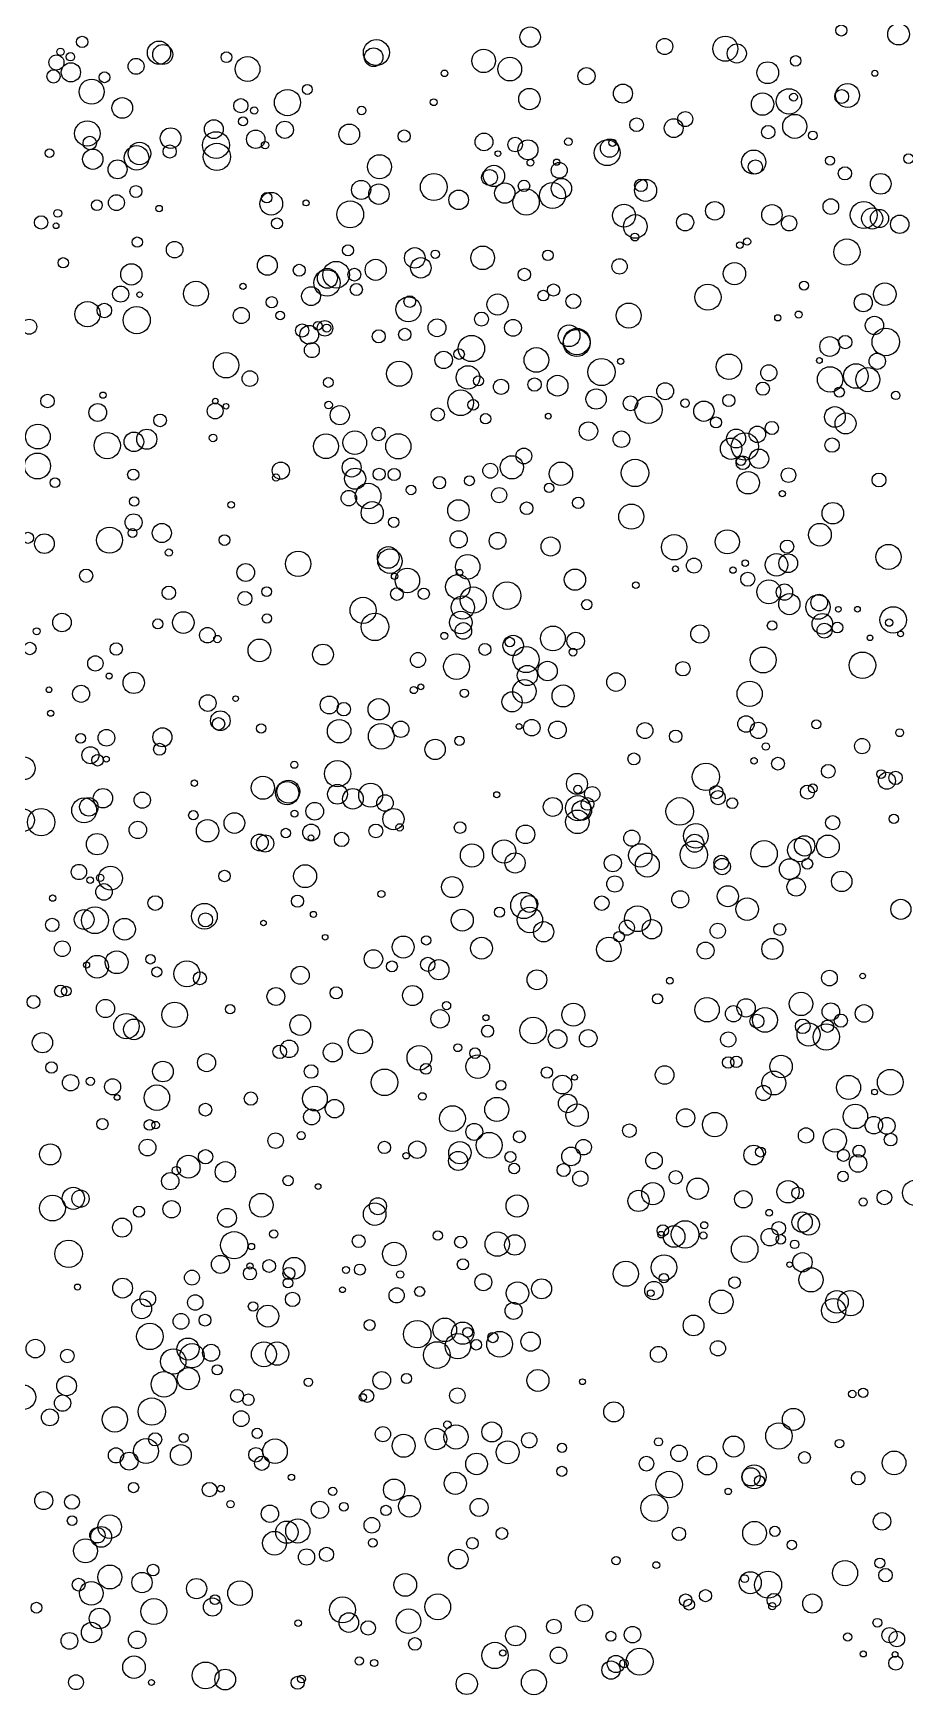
# Model space of a CAD drawing. Extents: x -296 to 296, y -196 to 196.
# Drawn here: x -59.8 to -12.3, y -195.5 to -105 of the extents above; entities that cross this region are included whole.
import ezdxf

# ---------------------------------------------------------------- set-up
doc = ezdxf.new("R2010")
doc.units = 0

msp = doc.modelspace()

# ---------------------------------------------------------------- linework, layer by layer
at = {"layer": 'VIA'}
for centre, radius in [((-32.7314, -105.196), 0.5551), ((-15.7893, -104.8377), 0.3014), ((-12.6771, -105.0389), 0.5882), ((-58.2952, -106.0018), 0.1997), ((-57.118, -105.462), 0.3065), ((-52.9353, -106.0461), 0.6324), ((-52.7319, -106.1459), 0.5446), ((-41.102, -106.0424), 0.7071), ((-41.2523, -106.2957), 0.5082), ((-35.2635, -106.4924), 0.6389), ((-25.4067, -105.7077), 0.4405), ((-22.1069, -105.8309), 0.684), ((-21.4812, -106.0886), 0.5213), ((-58.5195, -106.5791), 0.4118), ((-57.7316, -107.1167), 0.5229), ((-57.7553, -106.2701), 0.2276), ((-54.183, -106.7895), 0.4346), ((-49.262, -106.2931), 0.2949), ((-48.1143, -106.9363), 0.6731), ((-33.8391, -106.9416), 0.6437), ((-19.7977, -107.1356), 0.5923), ((-18.2755, -106.4933), 0.2852), ((-58.6783, -107.3383), 0.36), ((-56.6038, -108.1721), 0.6824), ((-55.9031, -107.3862), 0.2938), ((-37.3919, -107.1694), 0.1795), ((-29.6646, -107.3268), 0.4646), ((-13.9675, -107.1668), 0.1644), ((-54.9366, -109.0561), 0.5607), ((-48.4823, -108.9356), 0.3864), ((-45.9423, -108.7626), 0.7145), ((-44.8593, -108.0494), 0.2697), ((-37.9818, -108.7463), 0.1844), ((-32.7718, -108.5741), 0.5835), ((-27.6791, -108.2765), 0.5171), ((-20.0784, -108.8442), 0.6092), ((-18.6428, -108.6973), 0.6904), ((-18.3936, -108.4667), 0.2132), ((-15.7724, -108.4337), 0.3782), ((-15.4504, -108.379), 0.6502), ((-47.7499, -109.1951), 0.1981), ((-41.9046, -109.1996), 0.2338), ((-24.2902, -109.663), 0.4092), ((-18.3289, -110.0579), 0.6535), ((-56.8378, -110.4448), 0.6913), ((-52.3033, -110.7006), 0.562), ((-49.8302, -111.0806), 0.7317), ((-49.9528, -110.2112), 0.5124), ((-48.3592, -109.7899), 0.2429), ((-47.6701, -110.7595), 0.502), ((-46.0878, -110.2447), 0.4667), ((-42.5783, -110.4919), 0.5611), ((-39.5909, -110.5886), 0.3318), ((-26.9412, -109.9696), 0.3717), ((-24.9177, -110.1551), 0.5124), ((-19.7696, -110.3704), 0.3628), ((-17.3402, -110.5508), 0.2359), ((-58.8931, -111.5175), 0.2358), ((-56.7045, -110.968), 0.367), ((-54.1592, -111.7738), 0.6661), ((-53.9953, -111.5388), 0.6168), ((-52.3544, -111.4315), 0.3591), ((-49.7859, -111.7198), 0.7374), ((-47.1603, -111.0815), 0.2027), ((-35.2434, -110.9075), 0.4831), ((-33.5462, -111.0482), 0.3992), ((-32.8502, -111.3373), 0.5449), ((-30.6508, -110.8964), 0.2046), ((-28.5405, -111.4959), 0.7011), ((-28.4117, -111.2452), 0.4977), ((-28.2459, -110.9499), 0.1974), ((-56.5395, -111.8472), 0.5536), ((-55.1896, -112.4005), 0.5149), ((-40.9313, -112.258), 0.6555), ((-34.7027, -112.7599), 0.5816), ((-34.4871, -111.544), 0.1552), ((-32.7152, -112.0353), 0.1869), ((-31.1476, -112.4568), 0.432), ((-31.2833, -112.0088), 0.1702), ((-20.5607, -112.007), 0.6591), ((-20.4692, -112.2706), 0.3873), ((-16.4073, -111.925), 0.243), ((-12.1321, -111.8181), 0.2649), ((-41.9315, -113.5206), 0.5209), ((-37.9751, -113.363), 0.7313), ((-34.9472, -112.84), 0.4312), ((-33.0677, -113.303), 0.3117), ((-31.0287, -113.4466), 0.5533), ((-26.4467, -113.5467), 0.601), ((-26.7015, -113.2683), 0.342), ((-15.5958, -112.6196), 0.36), ((-13.6484, -113.1893), 0.5628), ((-55.2528, -114.2123), 0.4331), ((-54.1946, -113.6072), 0.3253), ((-46.8248, -114.2734), 0.6189), ((-47.0709, -113.9439), 0.2848), ((-40.9632, -113.7511), 0.558), ((-36.6226, -114.0608), 0.5333), ((-34.1121, -113.6916), 0.554), ((-32.9524, -114.1784), 0.7178), ((-31.5175, -113.8267), 0.7071), ((-16.3638, -114.4283), 0.425), ((-58.4463, -114.7957), 0.2161), ((-56.318, -114.3536), 0.2929), ((-52.9275, -114.5355), 0.1727), ((-44.9294, -114.2248), 0.1656), ((-42.5281, -114.8534), 0.7325), ((-27.6212, -114.9208), 0.6244), ((-27.0058, -115.5096), 0.6424), ((-24.2933, -115.2853), 0.4635), ((-22.679, -114.6567), 0.5044), ((-19.5672, -114.873), 0.554), ((-14.5695, -114.8869), 0.7335), ((-14.1126, -115.0755), 0.5756), ((-13.7139, -115.0763), 0.4948), ((-12.6129, -115.3904), 0.4985), ((-59.3516, -115.292), 0.3636), ((-58.5384, -115.4717), 0.1575), ((-46.5162, -115.3448), 0.3005), ((-18.6347, -115.3378), 0.4171), ((-54.116, -116.361), 0.2789), ((-52.0855, -116.7755), 0.4502), ((-42.6457, -116.8118), 0.2977), ((-39.0131, -117.2238), 0.5592), ((-35.3177, -117.2183), 0.6438), ((-27.0308, -116.0874), 0.2142), ((-21.3131, -116.5323), 0.1825), ((-20.9225, -116.3343), 0.1967), ((-15.4863, -116.9038), 0.7114), ((-58.1451, -117.4871), 0.2806), ((-54.441, -118.1202), 0.5795), ((-47.0354, -117.6275), 0.5405), ((-45.2994, -117.8984), 0.3261), ((-43.292, -118.1408), 0.7288), ((-41.1405, -117.8707), 0.5742), ((-38.6809, -117.7626), 0.5572), ((-37.8962, -117.0263), 0.2289), ((-31.7677, -117.0808), 0.2846), ((-27.8634, -117.6841), 0.4176), ((-21.6101, -118.0781), 0.6068), ((-50.9279, -119.1715), 0.6785), ((-43.7899, -118.5869), 0.7203), ((-43.7679, -118.3344), 0.5425), ((-42.3021, -118.1338), 0.3509), ((-33.0461, -118.1278), 0.3397), ((-17.8212, -118.7307), 0.2405), ((-55.0224, -119.1913), 0.4374), ((-53.991, -119.2241), 0.1524), ((-48.3594, -118.7701), 0.1674), ((-46.7985, -119.6372), 0.3086), ((-44.6594, -119.3037), 0.5139), ((-42.1918, -118.9397), 0.3299), ((-39.356, -120.0246), 0.6795), ((-39.286, -119.6012), 0.3159), ((-34.5064, -119.7619), 0.5743), ((-32.0136, -119.2749), 0.2905), ((-31.456, -118.9713), 0.3336), ((-30.3785, -119.5832), 0.4033), ((-23.0524, -119.3602), 0.711), ((-14.5963, -119.6626), 0.4925), ((-13.4214, -119.198), 0.6131), ((-56.829, -120.2834), 0.6848), ((-55.9115, -120.0854), 0.3949), ((-54.1479, -120.6127), 0.739), ((-48.4585, -120.3615), 0.4396), ((-46.3437, -120.3558), 0.2365), ((-35.3782, -120.554), 0.3816), ((-27.3624, -120.3609), 0.6789), ((-19.2496, -120.4858), 0.1687), ((-18.1191, -120.3065), 0.1903), ((-60.0043, -120.9694), 0.4095), ((-45.1445, -121.1775), 0.3616), ((-44.7601, -121.41), 0.5091), ((-44.2964, -120.9181), 0.2377), ((-43.9019, -121.0544), 0.4218), ((-43.802, -121.0471), 0.2203), ((-40.975, -121.4934), 0.3555), ((-39.5549, -121.3884), 0.3358), ((-37.7993, -121.0272), 0.4855), ((-33.6629, -121.0322), 0.4568), ((-30.6146, -121.4613), 0.5912), ((-30.1924, -121.854), 0.7337), ((-30.1901, -121.7788), 0.7199), ((-13.9867, -120.9018), 0.4984), ((-13.3737, -121.8008), 0.7476), ((-44.6152, -122.2467), 0.4051), ((-35.9261, -122.1556), 0.7167), ((-32.3926, -122.7797), 0.6715), ((-16.4215, -122.0463), 0.5398), ((-15.5811, -121.8079), 0.3655), ((-49.2827, -123.0666), 0.6921), ((-39.8632, -123.5302), 0.6838), ((-37.4405, -122.777), 0.4742), ((-36.5978, -122.4633), 0.2861), ((-28.8459, -123.4372), 0.741), ((-27.8028, -122.8589), 0.1697), ((-21.9094, -123.1472), 0.6917), ((-19.741, -123.4798), 0.4391), ((-16.9863, -122.8105), 0.1556), ((-14.9975, -123.6549), 0.6687), ((-13.8333, -122.8469), 0.4435), ((-47.9881, -123.7966), 0.4258), ((-43.7227, -124.0057), 0.2657), ((-36.1174, -123.7334), 0.6409), ((-35.5464, -123.9179), 0.2705), ((-34.3177, -124.2462), 0.4136), ((-32.4911, -124.1211), 0.3636), ((-31.2399, -124.1819), 0.5661), ((-16.4058, -123.8384), 0.6914), ((-14.3485, -123.8498), 0.6572), ((-59.0047, -125.019), 0.3672), ((-55.9902, -124.6976), 0.1698), ((-36.516, -125.1118), 0.7004), ((-29.1406, -124.9077), 0.5515), ((-27.2683, -125.1418), 0.4015), ((-26.2822, -125.49), 0.7431), ((-25.3825, -124.4847), 0.4594), ((-21.9165, -124.9871), 0.3292), ((-20.0668, -124.3445), 0.3584), ((-15.9003, -124.5308), 0.2743), ((-12.83, -124.7072), 0.231), ((-56.2686, -125.6414), 0.4836), ((-52.8787, -126.0733), 0.3435), ((-49.8795, -125.5589), 0.4278), ((-49.8701, -125.023), 0.1552), ((-49.2877, -125.301), 0.1506), ((-43.7038, -125.2377), 0.2059), ((-43.0943, -125.7873), 0.5225), ((-37.7604, -125.7498), 0.3632), ((-35.8359, -125.2229), 0.2906), ((-35.1544, -125.9785), 0.2819), ((-31.7468, -125.8385), 0.1569), ((-24.2991, -125.1358), 0.2306), ((-23.273, -125.569), 0.5534), ((-16.1416, -125.8848), 0.5633), ((-15.5616, -126.2381), 0.5725), ((-59.5273, -126.9524), 0.6745), ((-53.601, -127.0968), 0.5472), ((-42.2792, -127.286), 0.6441), ((-40.9829, -126.8115), 0.3655), ((-29.5578, -126.6532), 0.5041), ((-27.7631, -127.0967), 0.4498), ((-22.6156, -126.1827), 0.3016), ((-21.5177, -127.0569), 0.5166), ((-20.3644, -126.8298), 0.4522), ((-19.5705, -126.4821), 0.358), ((-55.7547, -127.4421), 0.7156), ((-54.3031, -127.2383), 0.5348), ((-49.989, -127.0266), 0.2088), ((-43.8444, -127.4789), 0.6746), ((-39.9072, -127.4835), 0.6862), ((-21.7913, -127.6153), 0.5854), ((-21.0399, -127.4927), 0.7411), ((-16.2958, -127.418), 0.3906), ((-59.5484, -128.5541), 0.7055), ((-46.3062, -128.8066), 0.4667), ((-42.4492, -128.6413), 0.516), ((-34.9003, -128.8106), 0.4066), ((-33.727, -128.6261), 0.6329), ((-33.0743, -128.0109), 0.4299), ((-31.0536, -128.9763), 0.6366), ((-27.0225, -128.9344), 0.7453), ((-21.1527, -128.3762), 0.372), ((-21.2562, -128.269), 0.2583), ((-20.2704, -128.1625), 0.5279), ((-58.6011, -129.4619), 0.267), ((-54.3371, -129.0265), 0.3058), ((-46.5669, -129.1786), 0.1956), ((-42.2544, -129.2469), 0.5752), ((-40.951, -129.0014), 0.3271), ((-40.1326, -129.0155), 0.3307), ((-37.6687, -129.4615), 0.3382), ((-36.0352, -129.3602), 0.2672), ((-20.866, -129.4652), 0.614), ((-18.6675, -129.0544), 0.3992), ((-13.7416, -129.3171), 0.3759), ((-54.2828, -130.494), 0.2549), ((-42.6004, -130.304), 0.4214), ((-41.5502, -130.1896), 0.6979), ((-39.2117, -129.8565), 0.2628), ((-34.4217, -130.1409), 0.4124), ((-31.6968, -129.7452), 0.2563), ((-30.1131, -130.5645), 0.3115), ((-19.0048, -130.0605), 0.1703), ((-54.3177, -131.6227), 0.462), ((-49.0124, -130.6692), 0.1804), ((-41.3291, -131.0969), 0.6038), ((-36.6333, -130.9731), 0.5845), ((-32.9274, -130.8563), 0.343), ((-27.2243, -131.313), 0.6849), ((-16.2539, -131.1258), 0.585), ((-55.6293, -132.5939), 0.7118), ((-54.3783, -132.1998), 0.2423), ((-52.7836, -132.2033), 0.5192), ((-40.1562, -131.617), 0.2822), ((-36.6252, -132.5512), 0.4683), ((-21.998, -132.683), 0.6555), ((-16.9594, -132.2971), 0.6187), ((-60.0682, -132.4661), 0.3044), ((-59.1738, -132.7857), 0.5352), ((-49.3708, -132.5874), 0.2932), ((-40.4575, -133.5331), 0.5887), ((-34.5059, -132.6299), 0.4549), ((-31.6177, -132.9387), 0.5191), ((-24.8907, -132.9795), 0.6909), ((-18.7452, -132.9469), 0.3592), ((-13.2233, -133.5059), 0.6832), ((-52.3965, -133.27), 0.1969), ((-48.2151, -134.3539), 0.4831), ((-45.3597, -133.8822), 0.6899), ((-40.3642, -133.7365), 0.6658), ((-36.1303, -134.0444), 0.6668), ((-23.818, -133.9767), 0.4057), ((-21.023, -133.8472), 0.1754), ((-19.317, -133.9369), 0.6164), ((-18.6806, -133.8485), 0.5102), ((-56.8996, -134.5294), 0.3612), ((-40.112, -134.56), 0.1735), ((-39.4142, -134.7888), 0.6681), ((-36.6624, -135.1344), 0.668), ((-36.5743, -134.359), 0.1741), ((-30.2923, -134.7444), 0.5787), ((-24.8203, -134.1551), 0.1607), ((-21.6897, -134.2242), 0.1718), ((-20.8862, -134.7199), 0.3837), ((-19.7399, -135.4082), 0.6502), ((-52.4002, -135.4592), 0.3671), ((-48.2589, -135.7686), 0.3827), ((-47.0726, -135.3975), 0.269), ((-41.8283, -136.4155), 0.7093), ((-39.9853, -135.5288), 0.3452), ((-38.5251, -135.5088), 0.3067), ((-36.3981, -136.2562), 0.6331), ((-35.8303, -135.8565), 0.7128), ((-33.9859, -135.6142), 0.7497), ((-26.9766, -135.0455), 0.1777), ((-18.8859, -135.4229), 0.4452), ((-18.6213, -136.075), 0.5756), ((-17.06, -136.2374), 0.6646), ((-16.9955, -135.9946), 0.4542), ((-58.2172, -137.0755), 0.5057), ((-51.6102, -137.081), 0.5884), ((-47.0608, -136.8553), 0.2507), ((-41.1798, -137.3151), 0.75), ((-36.509, -137.0794), 0.613), ((-29.6509, -136.1046), 0.2782), ((-16.8247, -137.1479), 0.5597), ((-15.953, -136.3559), 0.1524), ((-14.9134, -136.3527), 0.1551), ((-12.9664, -136.9374), 0.7207), ((-59.592, -137.5547), 0.1882), ((-52.9938, -137.1565), 0.2741), ((-50.3001, -137.7691), 0.4231), ((-36.3665, -137.5366), 0.4508), ((-31.4949, -137.9459), 0.6745), ((-23.4919, -137.7045), 0.4945), ((-19.5618, -137.2453), 0.2582), ((-16.7082, -137.5233), 0.4054), ((-16.0051, -137.3518), 0.2923), ((-13.1845, -137.0842), 0.1995), ((-59.9698, -138.4907), 0.3408), ((-55.2645, -138.5207), 0.3382), ((-49.7583, -137.9772), 0.2), ((-47.4706, -138.5949), 0.6165), ((-44.0103, -138.8232), 0.5675), ((-37.4072, -137.8048), 0.191), ((-35.1943, -138.5416), 0.3267), ((-33.6569, -138.3272), 0.5552), ((-33.8434, -138.1403), 0.2557), ((-32.9545, -139.0952), 0.7116), ((-30.2534, -138.0878), 0.4777), ((-20.0469, -139.1191), 0.706), ((-14.2283, -137.9124), 0.151), ((-12.5627, -137.6972), 0.1563), ((-56.3995, -139.3052), 0.4162), ((-38.8362, -139.1202), 0.4099), ((-36.7399, -139.4816), 0.6999), ((-31.7848, -139.7207), 0.5294), ((-30.4002, -138.6905), 0.2115), ((-24.4118, -139.5919), 0.3943), ((-14.6448, -139.408), 0.7235), ((-55.6518, -139.9926), 0.1634), ((-54.3105, -140.3621), 0.5824), ((-33.0436, -140.8253), 0.6378), ((-32.8816, -139.9607), 0.5503), ((-28.0583, -140.321), 0.5051), ((-58.9216, -140.7403), 0.1539), ((-57.1769, -140.9601), 0.4645), ((-50.2792, -141.4646), 0.4524), ((-48.7623, -141.2227), 0.153), ((-43.6681, -141.5695), 0.4877), ((-39.0649, -140.7575), 0.1937), ((-38.6821, -140.5804), 0.1575), ((-36.3148, -140.9284), 0.2272), ((-33.7163, -141.3979), 0.5501), ((-30.9367, -141.0754), 0.6016), ((-20.7802, -140.9585), 0.688), ((-58.833, -142.0187), 0.1654), ((-49.5969, -142.4249), 0.5355), ((-42.8777, -141.797), 0.3675), ((-40.9769, -141.8027), 0.5784), ((-55.7985, -143.3539), 0.4547), ((-52.7505, -143.3282), 0.5172), ((-49.6946, -142.5919), 0.3407), ((-47.3743, -142.8457), 0.2533), ((-43.1284, -142.9973), 0.6397), ((-40.8373, -143.2747), 0.6996), ((-39.7788, -142.8894), 0.4464), ((-33.3377, -142.7355), 0.1575), ((-32.6421, -142.8047), 0.4486), ((-31.2431, -142.9222), 0.4811), ((-26.4812, -142.9652), 0.4351), ((-24.8105, -143.274), 0.3393), ((-20.9806, -142.6023), 0.45), ((-20.308, -142.9542), 0.4444), ((-17.1507, -142.6201), 0.2501), ((-12.6154, -143.0808), 0.2126), ((-57.1949, -143.381), 0.2629), ((-56.6681, -144.3056), 0.4656), ((-52.906, -143.982), 0.326), ((-37.9046, -143.9878), 0.5521), ((-36.5801, -143.5197), 0.2518), ((-19.9007, -143.8285), 0.1953), ((-14.6599, -143.8075), 0.4135), ((-60.2928, -145.017), 0.616), ((-56.2778, -144.5773), 0.3145), ((-55.8061, -144.5192), 0.1656), ((-45.5701, -144.8222), 0.1945), ((-43.2143, -145.3116), 0.7159), ((-27.0844, -144.5087), 0.3254), ((-23.1629, -145.4797), 0.7429), ((-20.5444, -144.6124), 0.1777), ((-19.239, -144.7614), 0.3506), ((-51.0122, -145.8276), 0.1745), ((-47.2819, -146.0726), 0.6307), ((-45.893, -146.2863), 0.6267), ((-30.1807, -145.8646), 0.5727), ((-16.5037, -145.179), 0.3751), ((-13.6176, -145.3282), 0.2358), ((-13.3086, -145.6949), 0.4652), ((-12.8409, -145.5373), 0.3637), ((-55.9858, -146.6452), 0.5275), ((-53.846, -146.7514), 0.442), ((-45.9597, -146.3694), 0.6335), ((-43.2205, -146.4317), 0.5386), ((-42.3808, -146.6781), 0.5618), ((-41.4136, -146.484), 0.6525), ((-40.6293, -146.9071), 0.4483), ((-34.5493, -146.4578), 0.1632), ((-30.1291, -147.1876), 0.681), ((-30.133, -146.1636), 0.2218), ((-29.3509, -146.427), 0.414), ((-22.5978, -146.3146), 0.3605), ((-22.5004, -146.6175), 0.3901), ((-17.6352, -146.3129), 0.3858), ((-17.344, -146.1071), 0.2388), ((-60.3233, -147.8443), 0.609), ((-59.3513, -147.9544), 0.7441), ((-57.0103, -147.3112), 0.6778), ((-56.7552, -147.1198), 0.5021), ((-51.0663, -147.5733), 0.2549), ((-48.8295, -147.9973), 0.5617), ((-45.5599, -147.4846), 0.1886), ((-44.4595, -147.359), 0.483), ((-40.1723, -147.7853), 0.5798), ((-31.5012, -147.1217), 0.515), ((-30.1592, -147.9309), 0.6432), ((-29.9193, -147.3116), 0.5319), ((-29.6094, -146.9586), 0.3464), ((-24.5882, -147.3644), 0.7491), ((-21.7264, -146.9169), 0.2947), ((-54.0884, -148.3704), 0.4738), ((-50.295, -148.4178), 0.608), ((-46.034, -148.5424), 0.2581), ((-44.6519, -148.5121), 0.4607), ((-41.1321, -148.4282), 0.3743), ((-39.8373, -148.2337), 0.2013), ((-36.5484, -148.2483), 0.3163), ((-32.9856, -148.6139), 0.5065), ((-27.1966, -148.8252), 0.4403), ((-23.711, -148.6956), 0.6742), ((-16.2627, -147.9778), 0.3851), ((-12.9313, -147.7672), 0.2502), ((-56.3054, -149.1483), 0.5817), ((-47.4526, -149.057), 0.4615), ((-47.1552, -149.1103), 0.4706), ((-44.6607, -148.798), 0.1532), ((-42.9976, -148.8929), 0.3896), ((-35.8975, -149.7622), 0.6325), ((-34.1535, -149.5424), 0.6338), ((-26.7342, -149.7577), 0.636), ((-23.8211, -149.7236), 0.7459), ((-23.7732, -149.098), 0.4881), ((-19.9961, -149.6721), 0.7189), ((-18.0747, -149.4704), 0.6403), ((-17.7899, -149.2404), 0.5546), ((-16.5236, -149.2743), 0.6207), ((-33.5536, -150.1731), 0.551), ((-28.2284, -150.1866), 0.4668), ((-26.3518, -150.2852), 0.6519), ((-22.332, -150.1498), 0.3949), ((-22.2746, -150.3676), 0.4433), ((-18.5981, -150.5093), 0.5664), ((-17.6422, -150.2216), 0.2914), ((-57.2921, -150.6641), 0.4164), ((-56.6866, -151.1142), 0.1804), ((-56.1414, -150.9821), 0.2006), ((-55.5794, -150.9978), 0.6507), ((-49.3673, -150.8821), 0.3122), ((-44.9818, -150.8915), 0.6237), ((-36.9761, -151.4843), 0.5738), ((-28.121, -151.3178), 0.4398), ((-18.2506, -151.476), 0.5001), ((-15.7707, -151.1754), 0.5563), ((-58.7244, -152.0849), 0.1746), ((-55.9302, -151.7506), 0.4525), ((-53.1366, -152.3559), 0.3999), ((-45.3941, -152.2516), 0.3313), ((-40.8254, -151.8636), 0.1923), ((-33.077, -152.4881), 0.7146), ((-32.7754, -152.406), 0.4588), ((-28.8296, -152.3596), 0.3954), ((-24.5584, -152.1532), 0.4647), ((-21.9687, -151.984), 0.5734), ((-57.0091, -153.2528), 0.5392), ((-56.4193, -153.2901), 0.7304), ((-50.4603, -153.0706), 0.6991), ((-50.4025, -153.2734), 0.3847), ((-44.5265, -152.9742), 0.1676), ((-36.4266, -153.2856), 0.5972), ((-34.3983, -152.8508), 0.2756), ((-32.7454, -153.2768), 0.6928), ((-26.8837, -153.2092), 0.7039), ((-20.9154, -152.6888), 0.6174), ((-12.5498, -152.6976), 0.5452), ((-58.7482, -153.542), 0.3649), ((-54.8112, -153.7816), 0.5939), ((-47.2464, -153.4393), 0.1506), ((-31.9963, -153.9191), 0.5517), ((-27.4683, -153.6961), 0.4117), ((-26.104, -153.7828), 0.5273), ((-22.5182, -153.8657), 0.4141), ((-19.1412, -153.7945), 0.3246), ((-58.1975, -154.8435), 0.428), ((-43.8887, -154.2199), 0.1517), ((-39.6403, -154.7509), 0.5964), ((-38.3902, -154.387), 0.2525), ((-35.3775, -154.8154), 0.5955), ((-28.4448, -154.8808), 0.6656), ((-27.8892, -154.1827), 0.2876), ((-23.1853, -154.9474), 0.4627), ((-19.5442, -154.8536), 0.577), ((-56.8793, -155.7305), 0.1677), ((-56.3055, -155.8247), 0.6208), ((-55.237, -155.5781), 0.6216), ((-53.4022, -155.417), 0.2592), ((-51.4189, -156.2071), 0.7081), ((-41.2624, -155.4005), 0.5051), ((-40.2568, -155.8064), 0.3), ((-38.3025, -155.6955), 0.3894), ((-37.6992, -155.986), 0.5499), ((-53.0605, -156.1095), 0.274), ((-50.7074, -156.4543), 0.3547), ((-45.2484, -156.2864), 0.494), ((-32.362, -156.5328), 0.5406), ((-25.1227, -156.5854), 0.182), ((-16.4392, -156.44), 0.4294), ((-14.6272, -156.3267), 0.1529), ((-59.768, -157.7405), 0.3517), ((-58.2902, -157.1486), 0.3283), ((-57.9841, -157.1509), 0.2623), ((-46.5729, -157.4441), 0.4838), ((-43.2916, -157.2447), 0.331), ((-39.1311, -157.3917), 0.5454), ((-25.7939, -157.5676), 0.278), ((-17.9851, -157.8498), 0.6373), ((-55.8489, -158.0972), 0.4938), ((-52.079, -158.4423), 0.694), ((-49.0649, -158.1359), 0.2593), ((-37.6325, -158.6613), 0.5005), ((-37.2826, -157.9386), 0.2243), ((-30.3775, -158.4371), 0.6254), ((-23.0998, -158.1651), 0.6642), ((-21.6612, -158.3827), 0.4408), ((-20.9749, -158.0632), 0.4977), ((-19.9485, -158.7164), 0.6751), ((-16.3605, -158.2693), 0.4762), ((-14.5551, -158.3667), 0.4784), ((-54.711, -159.0564), 0.6899), ((-54.2964, -159.2352), 0.5646), ((-45.2469, -158.9998), 0.5632), ((-35.0474, -159.3323), 0.3262), ((-35.1386, -158.5989), 0.1633), ((-32.5686, -159.2967), 0.7253), ((-29.57, -159.7219), 0.4792), ((-20.3851, -158.7901), 0.3783), ((-17.8946, -159.068), 0.3977), ((-17.5738, -159.5132), 0.6301), ((-16.6095, -159.6443), 0.7147), ((-16.5489, -159.0671), 0.3344), ((-15.8202, -158.7575), 0.3588), ((-59.2814, -159.9593), 0.5519), ((-46.36, -160.4562), 0.3701), ((-45.8494, -160.2934), 0.4733), ((-43.4775, -160.4909), 0.5155), ((-41.9787, -159.9114), 0.6571), ((-38.766, -160.7799), 0.669), ((-36.6701, -160.2318), 0.215), ((-31.2373, -159.7624), 0.5076), ((-21.9467, -159.7871), 0.4134), ((-58.7891, -161.3079), 0.3096), ((-52.7227, -161.53), 0.5619), ((-50.344, -161.047), 0.4906), ((-35.5841, -161.2624), 0.6444), ((-35.7324, -160.5311), 0.2877), ((-21.9498, -161.0368), 0.3141), ((-21.5073, -161.0023), 0.3124), ((-19.0729, -161.2521), 0.6126), ((-57.7468, -162.139), 0.4425), ((-56.6693, -162.0612), 0.2229), ((-55.4612, -162.3621), 0.4381), ((-44.656, -161.5306), 0.369), ((-40.6586, -162.1175), 0.7245), ((-38.4074, -161.3854), 0.2963), ((-31.8205, -161.5833), 0.3059), ((-30.9793, -162.2393), 0.5128), ((-30.3122, -161.8472), 0.1536), ((-25.4097, -161.718), 0.5071), ((-19.4639, -162.1548), 0.6505), ((-15.3988, -162.3935), 0.6563), ((-13.126, -162.1135), 0.7025), ((-55.2157, -162.9415), 0.1524), ((-53.0516, -162.9547), 0.6926), ((-47.934, -163.0039), 0.3612), ((-44.4453, -163.0038), 0.673), ((-38.5963, -162.8879), 0.2067), ((-34.3198, -162.281), 0.2683), ((-30.6908, -163.2681), 0.5038), ((-20.029, -162.6991), 0.4117), ((-13.9826, -162.6438), 0.156), ((-50.409, -163.6086), 0.3493), ((-44.6256, -164.0005), 0.4363), ((-43.38, -163.5522), 0.5026), ((-36.9603, -164.0905), 0.7007), ((-34.5456, -163.5931), 0.6581), ((-30.1766, -163.9094), 0.6116), ((-24.2644, -164.0505), 0.4952), ((-22.6882, -164.421), 0.6652), ((-15.0275, -163.9719), 0.6678), ((-56.0153, -164.3943), 0.3065), ((-53.4535, -164.4385), 0.2915), ((-53.1192, -164.4473), 0.2037), ((-35.7725, -164.8187), 0.4601), ((-27.3262, -164.7476), 0.3702), ((-17.7155, -165.0127), 0.4164), ((-16.1432, -165.2838), 0.6339), ((-14.0243, -164.453), 0.4766), ((-13.3205, -164.4862), 0.4553), ((-58.8573, -166.0438), 0.5757), ((-53.5629, -165.6713), 0.455), ((-46.5879, -165.2917), 0.4206), ((-45.1983, -165.0205), 0.219), ((-40.6686, -165.6618), 0.3347), ((-38.8782, -165.786), 0.4733), ((-36.5551, -165.9496), 0.6093), ((-34.9619, -165.5434), 0.7025), ((-33.3171, -165.0809), 0.3253), ((-29.8247, -165.6501), 0.4244), ((-20.5608, -166.0779), 0.5356), ((-14.8299, -165.8665), 0.3292), ((-13.1088, -165.2397), 0.3445), ((-51.3311, -166.7156), 0.6243), ((-50.4029, -166.1715), 0.3909), ((-49.3246, -166.9881), 0.5525), ((-39.4865, -166.1159), 0.1752), ((-36.6543, -166.3966), 0.5201), ((-33.8068, -166.1807), 0.2939), ((-30.5024, -166.1534), 0.5098), ((-25.9884, -166.3818), 0.4526), ((-20.1925, -165.9126), 0.273), ((-15.6771, -166.0959), 0.3275), ((-14.8791, -166.5372), 0.4752), ((-52.3237, -167.5026), 0.4681), ((-51.9927, -166.9271), 0.2303), ((-45.9078, -167.4717), 0.2789), ((-33.6056, -166.8105), 0.2918), ((-30.9098, -166.8932), 0.355), ((-29.9986, -167.3606), 0.4158), ((-24.8061, -167.2906), 0.3651), ((-23.615, -167.9134), 0.5852), ((-15.6983, -167.2429), 0.2866), ((-58.7342, -168.967), 0.7003), ((-57.5998, -168.4325), 0.6024), ((-57.2089, -168.4543), 0.4712), ((-47.3661, -168.8107), 0.6451), ((-44.2731, -167.795), 0.1544), ((-33.4409, -168.8491), 0.6026), ((-26.8323, -168.5746), 0.5797), ((-26.0511, -168.1785), 0.6081), ((-21.1265, -168.4863), 0.4731), ((-18.6931, -168.0766), 0.6094), ((-18.1686, -168.1519), 0.3191), ((-13.4484, -168.3899), 0.3975), ((-11.7746, -168.1387), 0.6903), ((-54.0267, -169.1566), 0.3012), ((-52.2499, -169.0276), 0.4706), ((-49.2313, -169.4953), 0.515), ((-41.1941, -169.2996), 0.6147), ((-41.0168, -168.863), 0.4628), ((-19.7252, -169.2182), 0.1812), ((-17.9255, -169.7311), 0.5539), ((-14.6022, -168.632), 0.2246), ((-54.9437, -170.0292), 0.5177), ((-25.5081, -170.1905), 0.3102), ((-24.8916, -170.5144), 0.5853), ((-24.2972, -170.4011), 0.7489), ((-23.2563, -169.8981), 0.1913), ((-19.6809, -170.547), 0.4763), ((-19.1962, -170.0675), 0.3701), ((-17.5662, -169.8517), 0.5838), ((-57.8572, -171.4576), 0.7494), ((-48.8431, -170.9866), 0.7392), ((-47.8985, -171.0602), 0.1704), ((-46.6883, -170.3763), 0.2279), ((-42.0654, -170.7663), 0.3486), ((-40.1289, -171.4622), 0.6404), ((-37.7626, -170.461), 0.2569), ((-36.5134, -170.8168), 0.3279), ((-34.5233, -170.9264), 0.6633), ((-33.5635, -170.9731), 0.5582), ((-25.6004, -170.4118), 0.1796), ((-23.3023, -170.4635), 0.198), ((-21.0539, -171.2009), 0.7252), ((-19.0866, -170.6687), 0.2572), ((-18.3332, -170.9407), 0.2339), ((-49.5947, -172.0337), 0.4901), ((-46.9417, -172.1216), 0.3487), ((-45.5783, -172.2385), 0.5898), ((-36.3942, -172.0265), 0.3038), ((-27.5245, -172.5378), 0.6855), ((-25.4424, -172.2063), 0.697), ((-18.6094, -172.0441), 0.1513), ((-17.9078, -171.9177), 0.5265), ((-54.9175, -173.3242), 0.5393), ((-51.1406, -172.7539), 0.4087), ((-47.9865, -172.5252), 0.3537), ((-47.9881, -172.1156), 0.17), ((-45.8649, -172.5287), 0.3265), ((-45.9163, -173.0397), 0.269), ((-42.7547, -172.3354), 0.1924), ((-41.9993, -172.3123), 0.3007), ((-39.8076, -172.582), 0.1993), ((-35.2782, -173.0034), 0.4604), ((-32.1067, -173.3622), 0.5445), ((-25.4532, -172.7874), 0.2579), ((-21.6015, -173.0224), 0.3149), ((-17.439, -172.8744), 0.6609), ((-57.3721, -173.2668), 0.1659), ((-53.5471, -173.9049), 0.4283), ((-50.9617, -174.1061), 0.4192), ((-45.6665, -173.9385), 0.3904), ((-42.9447, -173.4132), 0.1563), ((-39.9994, -173.72), 0.4143), ((-38.7472, -173.5157), 0.2739), ((-33.417, -173.5986), 0.6167), ((-25.9937, -173.4586), 0.4994), ((-26.169, -173.6002), 0.1829), ((-22.3248, -174.076), 0.6441), ((-16.0306, -174.0701), 0.617), ((-15.2853, -174.1432), 0.6886), ((-53.8773, -174.4503), 0.5406), ((-47.8143, -174.323), 0.2602), ((-47.0118, -174.8488), 0.5977), ((-33.632, -174.5646), 0.463), ((-16.2093, -174.5519), 0.6572), ((-53.4325, -175.9547), 0.7212), ((-51.741, -175.1316), 0.4292), ((-50.4291, -175.0699), 0.3234), ((-41.4734, -175.3358), 0.297), ((-38.8759, -175.8354), 0.7454), ((-37.3804, -175.5961), 0.6438), ((-36.4035, -175.7756), 0.6059), ((-36.1316, -175.7321), 0.2601), ((-23.8382, -175.3569), 0.5655), ((-59.6687, -176.6181), 0.506), ((-51.3606, -176.6439), 0.6028), ((-51.1369, -177.0062), 0.6602), ((-50.0995, -176.8434), 0.4594), ((-47.2257, -176.9291), 0.6798), ((-46.5054, -176.8903), 0.6339), ((-37.8074, -176.968), 0.725), ((-36.6676, -176.4878), 0.6914), ((-35.6612, -176.4088), 0.2889), ((-34.3931, -176.3825), 0.7039), ((-34.7591, -176.0178), 0.2807), ((-32.7084, -176.2399), 0.5253), ((-22.5097, -176.6025), 0.4138), ((-57.9296, -177.0185), 0.3697), ((-52.1575, -177.3168), 0.691), ((-25.7524, -176.932), 0.436), ((-57.9658, -178.6471), 0.5371), ((-52.666, -178.5638), 0.6981), ((-51.3393, -178.2554), 0.6013), ((-49.7652, -177.7767), 0.2784), ((-44.8022, -178.4495), 0.2302), ((-40.8121, -178.3527), 0.4832), ((-39.4631, -178.2464), 0.2805), ((-32.311, -178.3547), 0.6009), ((-60.3131, -179.2661), 0.6647), ((-58.1871, -179.5889), 0.4447), ((-48.6841, -179.1926), 0.3527), ((-48.0712, -179.4019), 0.3126), ((-41.8445, -179.2744), 0.2004), ((-41.5999, -179.1943), 0.3508), ((-36.6939, -179.1796), 0.4196), ((-29.8852, -178.4207), 0.1588), ((-15.1963, -179.0896), 0.2016), ((-14.6033, -179.0215), 0.2534), ((-58.8732, -180.363), 0.4598), ((-55.338, -180.4722), 0.6915), ((-53.3243, -180.0492), 0.7435), ((-48.4591, -180.4342), 0.4286), ((-28.1775, -180.0643), 0.5449), ((-18.4004, -180.4738), 0.6001), ((-47.5938, -181.2321), 0.2786), ((-40.7459, -181.2779), 0.414), ((-37.8563, -181.5416), 0.5899), ((-37.2341, -180.7603), 0.2051), ((-36.7706, -181.4278), 0.6579), ((-34.8185, -181.1573), 0.5437), ((-19.1901, -181.3757), 0.7188), ((-53.6399, -182.1969), 0.6783), ((-53.1432, -181.561), 0.3576), ((-51.7456, -182.4133), 0.5679), ((-51.5959, -181.4853), 0.2401), ((-46.6201, -182.2066), 0.6694), ((-39.6192, -181.9087), 0.627), ((-33.9557, -182.2654), 0.625), ((-32.782, -181.611), 0.4165), ((-31.0005, -182.0212), 0.2476), ((-25.743, -181.6933), 0.2238), ((-21.6501, -181.9536), 0.5706), ((-15.8923, -181.7939), 0.2307), ((-55.2777, -182.4337), 0.4141), ((-54.5613, -182.7502), 0.4876), ((-47.6584, -182.3995), 0.3958), ((-47.338, -182.8597), 0.3909), ((-35.6485, -182.8987), 0.588), ((-26.3993, -182.8836), 0.4008), ((-24.6304, -182.3208), 0.4477), ((-23.0986, -182.9766), 0.5188), ((-17.7954, -182.5531), 0.323), ((-12.9202, -182.842), 0.6446), ((-45.7242, -183.6254), 0.1733), ((-36.8059, -183.9508), 0.6065), ((-31.0045, -183.301), 0.2738), ((-25.1602, -184.0252), 0.7245), ((-20.7114, -183.602), 0.4965), ((-20.5335, -183.6051), 0.6538), ((-20.2481, -183.8148), 0.2773), ((-14.8753, -183.6726), 0.3701), ((-59.2127, -184.8924), 0.4915), ((-57.6701, -184.9672), 0.4016), ((-54.3209, -184.1848), 0.2817), ((-50.1877, -184.2952), 0.3923), ((-49.5668, -184.2487), 0.1852), ((-43.4767, -184.3929), 0.226), ((-40.1348, -184.306), 0.5823), ((-25.9684, -185.2941), 0.7363), ((-21.9463, -184.3938), 0.1761), ((-49.0446, -185.0889), 0.1981), ((-46.8964, -185.6138), 0.4723), ((-44.1771, -185.3987), 0.4693), ((-42.876, -185.2284), 0.2351), ((-40.5825, -185.4306), 0.2811), ((-39.301, -185.2027), 0.5934), ((-35.5081, -185.2651), 0.4903), ((-57.6661, -185.9912), 0.2609), ((-56.2881, -186.7859), 0.4177), ((-56.0843, -186.8707), 0.5671), ((-55.6186, -186.3186), 0.6447), ((-45.9733, -186.6145), 0.608), ((-45.3802, -186.5464), 0.6598), ((-41.348, -186.2395), 0.4256), ((-34.2705, -186.6868), 0.3197), ((-24.6309, -186.7085), 0.3641), ((-20.5145, -186.6711), 0.6448), ((-19.4078, -186.5697), 0.2779), ((-13.574, -186.0259), 0.476), ((-56.9337, -187.63), 0.6512), ((-46.647, -187.2172), 0.6458), ((-41.2994, -187.198), 0.2384), ((-35.8747, -187.2193), 0.3154), ((-18.4909, -187.3113), 0.2575), ((-44.9044, -187.967), 0.4422), ((-43.8178, -187.8231), 0.3847), ((-36.6489, -188.0792), 0.535), ((-28.0508, -188.1643), 0.2277), ((-15.5907, -188.843), 0.686), ((-13.6941, -188.2945), 0.2724), ((-55.6108, -189.0562), 0.6526), ((-53.8616, -189.3604), 0.5529), ((-53.2568, -188.6812), 0.3184), ((-39.5332, -189.484), 0.6194), ((-25.8654, -188.4098), 0.1876), ((-20.7475, -189.3684), 0.6001), ((-21.0539, -189.1462), 0.2115), ((-19.7755, -189.4785), 0.7352), ((-13.387, -188.9562), 0.3702), ((-57.3112, -189.4755), 0.3478), ((-56.6208, -189.9452), 0.6467), ((-50.8885, -189.6887), 0.552), ((-48.5253, -189.9373), 0.6692), ((-37.7618, -190.68), 0.7032), ((-24.2655, -190.3165), 0.3423), ((-23.1829, -190.0732), 0.3322), ((-19.4599, -190.3241), 0.3753), ((-17.3721, -190.5017), 0.523), ((-59.6069, -190.7279), 0.2943), ((-56.1719, -191.3141), 0.5625), ((-53.2199, -190.9404), 0.707), ((-50.0225, -190.6914), 0.4939), ((-49.889, -190.2902), 0.2628), ((-42.9502, -190.8495), 0.7064), ((-39.3524, -191.4657), 0.6682), ((-29.7983, -191.0282), 0.4686), ((-24.0809, -190.5636), 0.2929), ((-19.5481, -190.6448), 0.1972), ((-56.6085, -192.0775), 0.5549), ((-45.3579, -191.5759), 0.1796), ((-42.6013, -191.5361), 0.5344), ((-41.5495, -191.8313), 0.3947), ((-33.5246, -192.2618), 0.5436), ((-31.4368, -191.7498), 0.4019), ((-27.1574, -192.197), 0.4483), ((-13.8302, -191.5445), 0.2375), ((-13.1679, -192.2275), 0.4127), ((-57.8117, -192.5356), 0.4561), ((-54.1218, -192.4758), 0.4765), ((-39.0061, -192.6973), 0.3448), ((-34.6469, -193.3296), 0.7163), ((-28.3348, -192.2821), 0.2695), ((-15.4492, -192.3236), 0.2242), ((-12.7684, -192.4331), 0.4238), ((-54.296, -193.9665), 0.6132), ((-42.0324, -193.6299), 0.2286), ((-41.2241, -193.7402), 0.1956), ((-34.2226, -193.1924), 0.173), ((-31.1865, -193.3231), 0.4499), ((-28.3278, -194.1252), 0.4962), ((-28.0612, -193.7925), 0.4688), ((-27.6191, -193.7731), 0.2299), ((-26.7756, -193.6641), 0.7337), ((-14.5949, -193.2478), 0.1632), ((-12.8304, -193.745), 0.3817), ((-12.8656, -193.2746), 0.1555), ((-57.4541, -194.7853), 0.4051), ((-50.4012, -194.4161), 0.7295), ((-49.333, -194.6393), 0.5651), ((-45.3868, -194.8127), 0.3563), ((-45.1741, -194.6116), 0.2132), ((-36.1829, -194.8781), 0.5783), ((-32.5276, -194.7876), 0.6817), ((-53.3464, -194.7989), 0.1609)]:
    msp.add_circle(centre, radius, dxfattribs=at)

doc.saveas('drawing.dxf')
